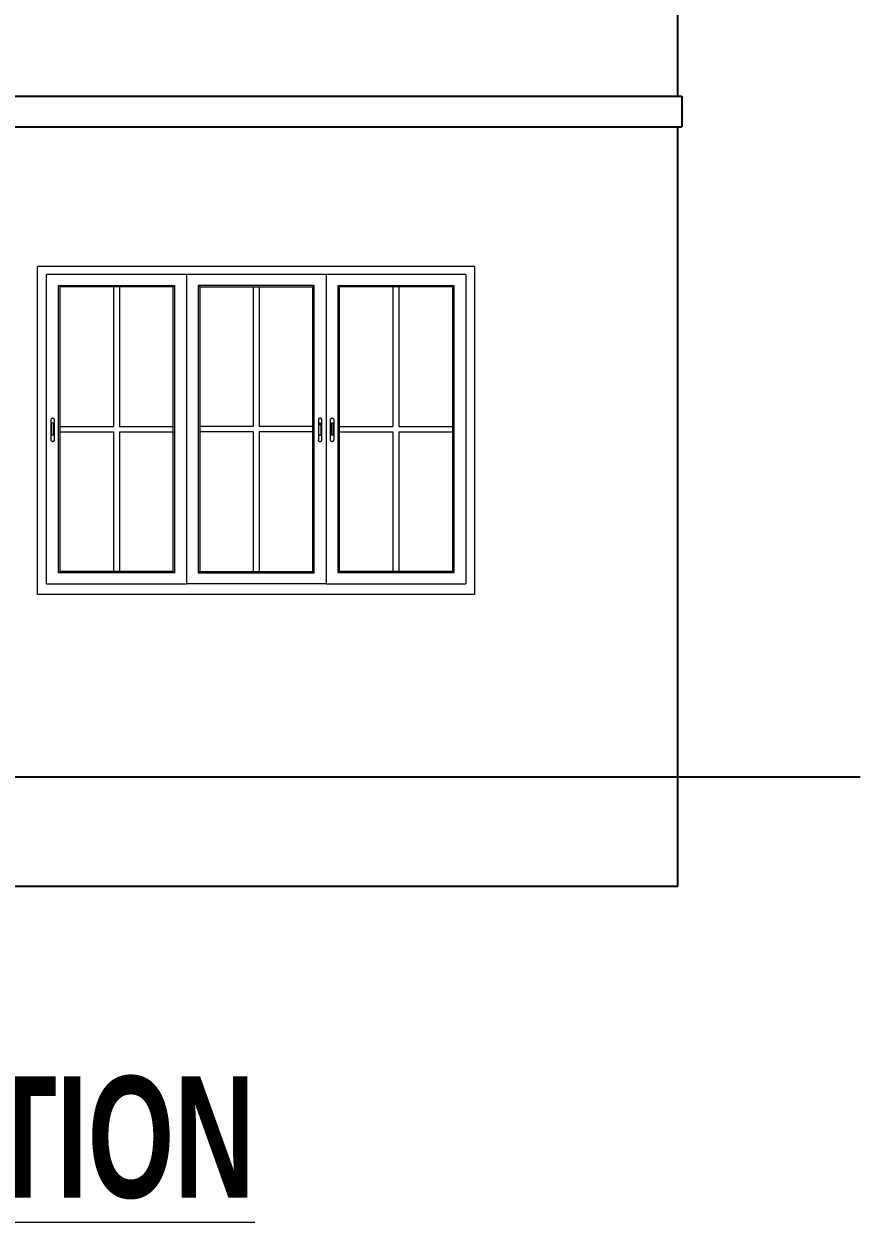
# Model space of a CAD drawing. Header units: inches. Extents: x -5142662 to -4941318, y -3361958 to -3160563.
# Drawn here: x -4999202.3 to -4999064.7, y -3261211.2 to -3261014 of the extents above; entities that cross this region are included whole.
import ezdxf

# ---------------------------------------------------------------- set-up
doc = ezdxf.new("R2010")
doc.units = ezdxf.units.IN
doc.header["$LTSCALE"] = 2
doc.header["$MEASUREMENT"] = 0
doc.layers.get('0').update_dxf_attribs({"linetype": 'CONTINUOUS'})
doc.layers.add('Text-100.w', color=254, linetype='CONTINUOUS', lineweight=9)
doc.layers.add('window', color=4, linetype='CONTINUOUS', lineweight=13)
doc.styles.add('Arial', font='arial.ttf', dxfattribs={"width": 0.8, "height": 12})

msp = doc.modelspace()

# ---------------------------------------------------------------- linework, layer by layer
at = {"ltscale": 0.5}
for p, q in [((-4999094.7, -3261025.91), (-4999094.7, -3260918.91)), ((-4999283.44, -3261025.91), (-4999094.03, -3261025.91)), ((-4999094.03, -3261025.91), (-4999094.03, -3261030.91)), ((-4999283.44, -3261030.91), (-4999094.03, -3261030.91)), ((-4999094.7, -3261137.91), (-4999094.7, -3261030.91)), ((-4999438.72, -3261137.91), (-4999094.7, -3261137.91)), ((-4999094.7, -3261137.91), (-4999064.7, -3261137.91)), ((-4999094.7, -3261155.91), (-4999094.7, -3261137.91)), ((-4999438.72, -3261155.91), (-4999094.7, -3261155.91))]:
    msp.add_line(p, q, dxfattribs=at)
at = {"layer": 'window'}
for p, q in [((-4999200.07, -3261107.91), (-4999200.07, -3261053.91)), ((-4999128.07, -3261053.91), (-4999200.07, -3261053.91)), ((-4999128.07, -3261107.91), (-4999128.07, -3261053.91)), ((-4999198.57, -3261106.14), (-4999198.57, -3261055.25)), ((-4999129.57, -3261055.25), (-4999198.57, -3261055.25)), ((-4999175.57, -3261055.25), (-4999175.57, -3261106.14)), ((-4999152.57, -3261055.25), (-4999152.57, -3261106.14)), ((-4999129.57, -3261055.25), (-4999129.57, -3261106.14)), ((-4999196.6, -3261104.34), (-4999196.6, -3261057.05)), ((-4999196.6, -3261057.05), (-4999177.53, -3261057.05)), ((-4999196.36, -3261057.27), (-4999196.6, -3261057.05)), ((-4999196.36, -3261104.11), (-4999196.36, -3261057.27)), ((-4999177.78, -3261057.27), (-4999196.36, -3261057.27)), ((-4999187.56, -3261057.27), (-4999187.56, -3261080.24)), ((-4999186.58, -3261057.27), (-4999186.58, -3261080.24)), ((-4999177.78, -3261057.27), (-4999177.53, -3261057.05)), ((-4999177.78, -3261057.27), (-4999177.78, -3261104.11)), ((-4999177.53, -3261057.05), (-4999177.53, -3261104.34)), ((-4999154.53, -3261057.05), (-4999173.6, -3261057.05)), ((-4999173.6, -3261057.05), (-4999173.6, -3261104.34)), ((-4999173.36, -3261057.27), (-4999173.6, -3261057.05)), ((-4999173.36, -3261057.27), (-4999173.36, -3261104.11)), ((-4999173.36, -3261057.27), (-4999154.78, -3261057.27)), ((-4999164.56, -3261057.27), (-4999164.56, -3261080.24)), ((-4999163.58, -3261057.27), (-4999163.58, -3261080.24)), ((-4999154.78, -3261057.27), (-4999154.53, -3261057.05)), ((-4999154.78, -3261104.11), (-4999154.78, -3261057.27)), ((-4999154.53, -3261104.34), (-4999154.53, -3261057.05)), ((-4999150.6, -3261104.34), (-4999150.6, -3261057.05)), ((-4999150.6, -3261057.05), (-4999131.53, -3261057.05)), ((-4999150.36, -3261057.27), (-4999150.6, -3261057.05)), ((-4999150.36, -3261104.11), (-4999150.36, -3261057.27)), ((-4999131.78, -3261057.27), (-4999150.36, -3261057.27)), ((-4999141.56, -3261057.27), (-4999141.56, -3261080.24)), ((-4999140.58, -3261057.27), (-4999140.58, -3261080.24)), ((-4999131.78, -3261057.27), (-4999131.53, -3261057.05)), ((-4999131.78, -3261057.27), (-4999131.78, -3261104.11)), ((-4999131.53, -3261057.05), (-4999131.53, -3261104.34)), ((-4999197.84, -3261079.09), (-4999197.83, -3261079.06)), ((-4999197.84, -3261079.12), (-4999197.83, -3261079.06)), ((-4999197.84, -3261079.12), (-4999197.84, -3261079.09)), ((-4999197.84, -3261082.52), (-4999197.84, -3261079.12)), ((-4999197.83, -3261079.06), (-4999197.81, -3261079.02)), ((-4999197.81, -3261079.02), (-4999197.79, -3261078.99)), ((-4999197.76, -3261078.97), (-4999197.79, -3261078.99)), ((-4999197.73, -3261078.95), (-4999197.76, -3261078.97)), ((-4999197.74, -3261079.8), (-4999197.75, -3261079.82)), ((-4999197.75, -3261079.82), (-4999197.75, -3261079.84)), ((-4999197.75, -3261079.84), (-4999197.75, -3261081.55)), ((-4999197.73, -3261079.78), (-4999197.74, -3261079.8)), ((-4999197.73, -3261078.95), (-4999197.69, -3261078.93)), ((-4999197.72, -3261079.76), (-4999197.73, -3261079.78)), ((-4999197.7, -3261079.74), (-4999197.72, -3261079.76)), ((-4999197.68, -3261079.72), (-4999197.7, -3261079.74)), ((-4999197.66, -3261078.91), (-4999197.69, -3261078.93)), ((-4999197.65, -3261079.71), (-4999197.68, -3261079.72)), ((-4999197.61, -3261078.91), (-4999197.66, -3261078.91)), ((-4999197.63, -3261079.7), (-4999197.65, -3261079.71)), ((-4999197.6, -3261079.7), (-4999197.63, -3261079.7)), ((-4999197.57, -3261078.9), (-4999197.61, -3261078.91)), ((-4999197.57, -3261079.69), (-4999197.6, -3261079.7)), ((-4999197.53, -3261078.91), (-4999197.57, -3261078.9)), ((-4999197.54, -3261079.7), (-4999197.57, -3261079.69)), ((-4999197.52, -3261079.7), (-4999197.54, -3261079.7)), ((-4999197.53, -3261078.91), (-4999197.49, -3261078.91)), ((-4999197.49, -3261079.71), (-4999197.52, -3261079.7)), ((-4999197.49, -3261078.91), (-4999197.45, -3261078.93)), ((-4999197.47, -3261079.72), (-4999197.49, -3261079.71)), ((-4999197.44, -3261079.74), (-4999197.47, -3261079.72)), ((-4999197.45, -3261078.93), (-4999197.41, -3261078.95)), ((-4999197.42, -3261079.76), (-4999197.44, -3261079.74)), ((-4999197.41, -3261079.78), (-4999197.42, -3261079.76)), ((-4999197.41, -3261078.95), (-4999197.38, -3261078.97)), ((-4999197.4, -3261079.8), (-4999197.41, -3261079.78)), ((-4999197.39, -3261079.82), (-4999197.4, -3261079.8)), ((-4999197.39, -3261079.84), (-4999197.39, -3261079.82)), ((-4999197.39, -3261081.55), (-4999197.39, -3261079.84)), ((-4999197.38, -3261078.97), (-4999197.35, -3261078.99)), ((-4999197.33, -3261079.02), (-4999197.35, -3261078.99)), ((-4999197.31, -3261079.06), (-4999197.33, -3261079.02)), ((-4999197.31, -3261079.09), (-4999197.31, -3261079.06)), ((-4999197.31, -3261079.09), (-4999197.3, -3261079.12)), ((-4999197.3, -3261079.12), (-4999197.3, -3261082.52)), ((-4999153.82, -3261079.06), (-4999153.83, -3261079.09)), ((-4999153.83, -3261079.09), (-4999153.83, -3261079.12)), ((-4999153.83, -3261079.12), (-4999153.83, -3261082.52)), ((-4999153.8, -3261079.02), (-4999153.82, -3261079.06)), ((-4999153.78, -3261078.99), (-4999153.8, -3261079.02)), ((-4999153.75, -3261078.97), (-4999153.78, -3261078.99)), ((-4999153.72, -3261078.95), (-4999153.75, -3261078.97)), ((-4999153.74, -3261079.8), (-4999153.72, -3261079.78)), ((-4999153.74, -3261079.82), (-4999153.74, -3261079.8)), ((-4999153.74, -3261079.84), (-4999153.74, -3261079.82)), ((-4999153.74, -3261080.09), (-4999153.74, -3261079.84)), ((-4999153.69, -3261078.93), (-4999153.72, -3261078.95)), ((-4999153.72, -3261079.78), (-4999153.71, -3261079.76)), ((-4999153.71, -3261079.76), (-4999153.69, -3261079.74)), ((-4999153.65, -3261078.91), (-4999153.69, -3261078.93)), ((-4999153.69, -3261079.74), (-4999153.67, -3261079.72)), ((-4999153.67, -3261079.72), (-4999153.65, -3261079.71)), ((-4999153.61, -3261078.91), (-4999153.65, -3261078.91)), ((-4999153.65, -3261079.71), (-4999153.62, -3261079.7)), ((-4999153.62, -3261079.7), (-4999153.59, -3261079.7)), ((-4999153.56, -3261078.9), (-4999153.61, -3261078.91)), ((-4999153.59, -3261079.7), (-4999153.56, -3261079.69)), ((-4999153.52, -3261078.91), (-4999153.56, -3261078.9)), ((-4999153.56, -3261079.69), (-4999153.53, -3261079.7)), ((-4999153.53, -3261079.7), (-4999153.51, -3261079.7)), ((-4999153.48, -3261078.91), (-4999153.52, -3261078.91)), ((-4999153.51, -3261079.7), (-4999153.48, -3261079.71)), ((-4999153.44, -3261078.93), (-4999153.48, -3261078.91)), ((-4999153.48, -3261079.71), (-4999153.46, -3261079.72)), ((-4999153.46, -3261079.72), (-4999153.43, -3261079.74)), ((-4999153.4, -3261078.95), (-4999153.44, -3261078.93)), ((-4999153.43, -3261079.74), (-4999153.42, -3261079.76)), ((-4999153.42, -3261079.76), (-4999153.4, -3261079.78)), ((-4999153.37, -3261078.97), (-4999153.4, -3261078.95)), ((-4999153.4, -3261079.78), (-4999153.39, -3261079.8)), ((-4999153.39, -3261079.8), (-4999153.38, -3261079.82)), ((-4999153.38, -3261079.82), (-4999153.38, -3261079.84)), ((-4999153.38, -3261081.55), (-4999153.38, -3261079.84)), ((-4999153.34, -3261078.99), (-4999153.37, -3261078.97)), ((-4999153.32, -3261079.02), (-4999153.34, -3261078.99)), ((-4999153.31, -3261079.06), (-4999153.32, -3261079.02)), ((-4999153.3, -3261079.09), (-4999153.31, -3261079.06)), ((-4999153.29, -3261079.12), (-4999153.31, -3261079.06)), ((-4999153.29, -3261079.12), (-4999153.3, -3261079.09)), ((-4999153.29, -3261082.52), (-4999153.29, -3261079.12)), ((-4999151.84, -3261079.09), (-4999151.83, -3261079.06)), ((-4999151.84, -3261079.12), (-4999151.83, -3261079.06)), ((-4999151.84, -3261079.12), (-4999151.84, -3261079.09)), ((-4999151.84, -3261082.52), (-4999151.84, -3261079.12)), ((-4999151.83, -3261079.06), (-4999151.81, -3261079.02)), ((-4999151.81, -3261079.02), (-4999151.79, -3261078.99)), ((-4999151.76, -3261078.97), (-4999151.79, -3261078.99)), ((-4999151.73, -3261078.95), (-4999151.76, -3261078.97)), ((-4999151.74, -3261079.8), (-4999151.75, -3261079.82)), ((-4999151.75, -3261079.82), (-4999151.75, -3261079.84)), ((-4999151.75, -3261079.84), (-4999151.75, -3261081.55)), ((-4999151.73, -3261079.78), (-4999151.74, -3261079.8)), ((-4999151.73, -3261078.95), (-4999151.69, -3261078.93)), ((-4999151.72, -3261079.76), (-4999151.73, -3261079.78)), ((-4999151.7, -3261079.74), (-4999151.72, -3261079.76)), ((-4999151.68, -3261079.72), (-4999151.7, -3261079.74)), ((-4999151.66, -3261078.91), (-4999151.69, -3261078.93)), ((-4999151.65, -3261079.71), (-4999151.68, -3261079.72)), ((-4999151.61, -3261078.91), (-4999151.66, -3261078.91)), ((-4999151.63, -3261079.7), (-4999151.65, -3261079.71)), ((-4999151.6, -3261079.7), (-4999151.63, -3261079.7)), ((-4999151.57, -3261078.9), (-4999151.61, -3261078.91)), ((-4999151.57, -3261079.69), (-4999151.6, -3261079.7)), ((-4999151.53, -3261078.91), (-4999151.57, -3261078.9)), ((-4999151.54, -3261079.7), (-4999151.57, -3261079.69)), ((-4999151.52, -3261079.7), (-4999151.54, -3261079.7)), ((-4999151.53, -3261078.91), (-4999151.49, -3261078.91)), ((-4999151.49, -3261079.71), (-4999151.52, -3261079.7)), ((-4999151.49, -3261078.91), (-4999151.45, -3261078.93)), ((-4999151.47, -3261079.72), (-4999151.49, -3261079.71)), ((-4999151.44, -3261079.74), (-4999151.47, -3261079.72)), ((-4999151.45, -3261078.93), (-4999151.41, -3261078.95)), ((-4999151.42, -3261079.76), (-4999151.44, -3261079.74)), ((-4999151.41, -3261079.78), (-4999151.42, -3261079.76)), ((-4999151.41, -3261078.95), (-4999151.38, -3261078.97)), ((-4999151.4, -3261079.8), (-4999151.41, -3261079.78)), ((-4999151.39, -3261079.82), (-4999151.4, -3261079.8)), ((-4999151.39, -3261079.84), (-4999151.39, -3261079.82)), ((-4999151.39, -3261081.55), (-4999151.39, -3261079.84)), ((-4999151.38, -3261078.97), (-4999151.35, -3261078.99)), ((-4999151.33, -3261079.02), (-4999151.35, -3261078.99)), ((-4999151.31, -3261079.06), (-4999151.33, -3261079.02)), ((-4999151.31, -3261079.09), (-4999151.31, -3261079.06)), ((-4999151.31, -3261079.09), (-4999151.3, -3261079.12)), ((-4999151.3, -3261079.12), (-4999151.3, -3261082.52)), ((-4999197.75, -3261081.57), (-4999197.75, -3261081.55)), ((-4999197.74, -3261081.6), (-4999197.75, -3261081.57)), ((-4999197.73, -3261081.62), (-4999197.74, -3261081.6)), ((-4999197.72, -3261081.64), (-4999197.73, -3261081.62)), ((-4999197.7, -3261081.65), (-4999197.72, -3261081.64)), ((-4999197.68, -3261081.67), (-4999197.7, -3261081.65)), ((-4999197.65, -3261081.68), (-4999197.68, -3261081.67)), ((-4999197.63, -3261081.69), (-4999197.65, -3261081.68)), ((-4999197.6, -3261081.7), (-4999197.63, -3261081.69)), ((-4999197.57, -3261081.7), (-4999197.6, -3261081.7)), ((-4999197.54, -3261081.7), (-4999197.57, -3261081.7)), ((-4999197.52, -3261081.69), (-4999197.54, -3261081.7)), ((-4999197.49, -3261081.68), (-4999197.52, -3261081.69)), ((-4999197.47, -3261081.67), (-4999197.49, -3261081.68)), ((-4999197.44, -3261081.65), (-4999197.47, -3261081.67)), ((-4999197.42, -3261081.64), (-4999197.44, -3261081.65)), ((-4999197.41, -3261081.62), (-4999197.42, -3261081.64)), ((-4999197.4, -3261081.6), (-4999197.41, -3261081.62)), ((-4999197.39, -3261081.57), (-4999197.4, -3261081.6)), ((-4999197.39, -3261081.55), (-4999197.39, -3261081.57)), ((-4999196.36, -3261080.24), (-4999187.56, -3261080.24)), ((-4999196.36, -3261081.14), (-4999187.56, -3261081.14)), ((-4999187.56, -3261081.14), (-4999187.56, -3261104.11)), ((-4999186.58, -3261080.24), (-4999177.78, -3261080.24)), ((-4999186.58, -3261081.14), (-4999177.78, -3261081.14)), ((-4999186.58, -3261081.14), (-4999186.58, -3261104.11)), ((-4999164.56, -3261080.24), (-4999173.36, -3261080.24)), ((-4999164.56, -3261081.14), (-4999173.36, -3261081.14)), ((-4999164.56, -3261081.14), (-4999164.56, -3261104.11)), ((-4999154.78, -3261080.24), (-4999163.58, -3261080.24)), ((-4999163.58, -3261081.14), (-4999163.58, -3261104.11)), ((-4999154.78, -3261081.14), (-4999163.58, -3261081.14)), ((-4999153.74, -3261080.05), (-4999153.72, -3261080.02)), ((-4999153.74, -3261080.07), (-4999153.74, -3261080.05)), ((-4999153.74, -3261080.09), (-4999153.74, -3261080.07)), ((-4999153.74, -3261081.55), (-4999153.74, -3261080.09)), ((-4999153.74, -3261081.55), (-4999153.74, -3261081.57)), ((-4999153.74, -3261081.57), (-4999153.74, -3261081.6)), ((-4999153.74, -3261081.6), (-4999153.72, -3261081.62)), ((-4999153.72, -3261080.02), (-4999153.71, -3261080)), ((-4999153.72, -3261081.62), (-4999153.71, -3261081.64)), ((-4999153.71, -3261080), (-4999153.69, -3261079.99)), ((-4999153.71, -3261081.64), (-4999153.69, -3261081.65)), ((-4999153.69, -3261079.99), (-4999153.67, -3261079.97)), ((-4999153.69, -3261081.65), (-4999153.67, -3261081.67)), ((-4999153.67, -3261079.97), (-4999153.65, -3261079.96)), ((-4999153.67, -3261081.67), (-4999153.65, -3261081.68)), ((-4999153.65, -3261079.96), (-4999153.62, -3261079.95)), ((-4999153.65, -3261081.68), (-4999153.62, -3261081.69)), ((-4999153.62, -3261079.95), (-4999153.59, -3261079.94)), ((-4999153.62, -3261081.69), (-4999153.59, -3261081.7)), ((-4999153.59, -3261079.94), (-4999153.56, -3261079.94)), ((-4999153.59, -3261081.7), (-4999153.56, -3261081.7)), ((-4999153.56, -3261079.94), (-4999153.53, -3261079.94)), ((-4999153.56, -3261081.7), (-4999153.53, -3261081.7)), ((-4999153.53, -3261079.94), (-4999153.51, -3261079.95)), ((-4999153.53, -3261081.7), (-4999153.51, -3261081.69)), ((-4999153.51, -3261079.95), (-4999153.48, -3261079.96)), ((-4999153.51, -3261081.69), (-4999153.48, -3261081.68)), ((-4999153.48, -3261079.96), (-4999153.46, -3261079.97)), ((-4999153.48, -3261081.68), (-4999153.46, -3261081.67)), ((-4999153.46, -3261079.97), (-4999153.43, -3261079.99)), ((-4999153.46, -3261081.67), (-4999153.43, -3261081.65)), ((-4999153.43, -3261079.99), (-4999153.42, -3261080)), ((-4999153.43, -3261081.65), (-4999153.42, -3261081.64)), ((-4999153.42, -3261080), (-4999153.4, -3261080.02)), ((-4999153.42, -3261081.64), (-4999153.4, -3261081.62)), ((-4999153.4, -3261080.02), (-4999153.39, -3261080.05)), ((-4999153.4, -3261081.62), (-4999153.39, -3261081.6)), ((-4999153.39, -3261080.05), (-4999153.38, -3261080.07)), ((-4999153.39, -3261081.6), (-4999153.38, -3261081.57)), ((-4999153.38, -3261080.07), (-4999153.38, -3261080.09)), ((-4999153.38, -3261081.57), (-4999153.38, -3261081.55)), ((-4999151.75, -3261081.57), (-4999151.75, -3261081.55)), ((-4999151.74, -3261081.6), (-4999151.75, -3261081.57)), ((-4999151.73, -3261081.62), (-4999151.74, -3261081.6)), ((-4999151.72, -3261081.64), (-4999151.73, -3261081.62)), ((-4999151.7, -3261081.65), (-4999151.72, -3261081.64)), ((-4999151.68, -3261081.67), (-4999151.7, -3261081.65)), ((-4999151.65, -3261081.68), (-4999151.68, -3261081.67)), ((-4999151.63, -3261081.69), (-4999151.65, -3261081.68)), ((-4999151.6, -3261081.7), (-4999151.63, -3261081.69)), ((-4999151.57, -3261081.7), (-4999151.6, -3261081.7)), ((-4999151.54, -3261081.7), (-4999151.57, -3261081.7)), ((-4999151.52, -3261081.69), (-4999151.54, -3261081.7)), ((-4999151.49, -3261081.68), (-4999151.52, -3261081.69)), ((-4999151.47, -3261081.67), (-4999151.49, -3261081.68)), ((-4999151.44, -3261081.65), (-4999151.47, -3261081.67)), ((-4999151.42, -3261081.64), (-4999151.44, -3261081.65)), ((-4999151.41, -3261081.62), (-4999151.42, -3261081.64)), ((-4999151.4, -3261081.6), (-4999151.41, -3261081.62)), ((-4999151.39, -3261081.57), (-4999151.4, -3261081.6)), ((-4999151.39, -3261081.55), (-4999151.39, -3261081.57)), ((-4999150.36, -3261080.24), (-4999141.56, -3261080.24)), ((-4999150.36, -3261081.14), (-4999141.56, -3261081.14)), ((-4999141.56, -3261081.14), (-4999141.56, -3261104.11)), ((-4999140.58, -3261080.24), (-4999131.78, -3261080.24)), ((-4999140.58, -3261081.14), (-4999131.78, -3261081.14)), ((-4999140.58, -3261081.14), (-4999140.58, -3261104.11)), ((-4999197.84, -3261082.55), (-4999197.84, -3261082.52)), ((-4999197.83, -3261082.58), (-4999197.84, -3261082.55)), ((-4999197.83, -3261082.58), (-4999197.81, -3261082.62)), ((-4999197.81, -3261082.62), (-4999197.79, -3261082.65)), ((-4999197.79, -3261082.65), (-4999197.76, -3261082.67)), ((-4999197.73, -3261082.69), (-4999197.76, -3261082.67)), ((-4999197.69, -3261082.71), (-4999197.73, -3261082.69)), ((-4999197.69, -3261082.71), (-4999197.66, -3261082.73)), ((-4999197.61, -3261082.73), (-4999197.66, -3261082.73)), ((-4999197.57, -3261082.74), (-4999197.61, -3261082.73)), ((-4999197.57, -3261082.74), (-4999197.53, -3261082.73)), ((-4999197.53, -3261082.73), (-4999197.49, -3261082.73)), ((-4999197.45, -3261082.71), (-4999197.49, -3261082.73)), ((-4999197.41, -3261082.69), (-4999197.45, -3261082.71)), ((-4999197.41, -3261082.69), (-4999197.38, -3261082.67)), ((-4999197.38, -3261082.67), (-4999197.35, -3261082.65)), ((-4999197.35, -3261082.65), (-4999197.33, -3261082.62)), ((-4999197.31, -3261082.58), (-4999197.33, -3261082.62)), ((-4999197.31, -3261082.55), (-4999197.3, -3261082.52)), ((-4999197.3, -3261082.52), (-4999197.31, -3261082.58)), ((-4999197.31, -3261082.55), (-4999197.31, -3261082.58)), ((-4999153.83, -3261082.55), (-4999153.83, -3261082.52)), ((-4999153.83, -3261082.52), (-4999153.82, -3261082.58)), ((-4999153.83, -3261082.55), (-4999153.82, -3261082.58)), ((-4999153.82, -3261082.58), (-4999153.8, -3261082.62)), ((-4999153.8, -3261082.62), (-4999153.78, -3261082.65)), ((-4999153.78, -3261082.65), (-4999153.75, -3261082.67)), ((-4999153.75, -3261082.67), (-4999153.72, -3261082.69)), ((-4999153.72, -3261082.69), (-4999153.69, -3261082.71)), ((-4999153.69, -3261082.71), (-4999153.65, -3261082.73)), ((-4999153.65, -3261082.73), (-4999153.61, -3261082.73)), ((-4999153.61, -3261082.73), (-4999153.56, -3261082.74)), ((-4999153.56, -3261082.74), (-4999153.52, -3261082.73)), ((-4999153.52, -3261082.73), (-4999153.48, -3261082.73)), ((-4999153.48, -3261082.73), (-4999153.44, -3261082.71)), ((-4999153.44, -3261082.71), (-4999153.4, -3261082.69)), ((-4999153.4, -3261082.69), (-4999153.37, -3261082.67)), ((-4999153.37, -3261082.67), (-4999153.34, -3261082.65)), ((-4999153.34, -3261082.65), (-4999153.32, -3261082.62)), ((-4999153.32, -3261082.62), (-4999153.31, -3261082.58)), ((-4999153.31, -3261082.58), (-4999153.3, -3261082.55)), ((-4999153.3, -3261082.55), (-4999153.29, -3261082.52)), ((-4999151.84, -3261082.55), (-4999151.84, -3261082.52)), ((-4999151.83, -3261082.58), (-4999151.84, -3261082.55)), ((-4999151.83, -3261082.58), (-4999151.81, -3261082.62)), ((-4999151.81, -3261082.62), (-4999151.79, -3261082.65)), ((-4999151.79, -3261082.65), (-4999151.76, -3261082.67)), ((-4999151.73, -3261082.69), (-4999151.76, -3261082.67)), ((-4999151.69, -3261082.71), (-4999151.73, -3261082.69)), ((-4999151.69, -3261082.71), (-4999151.66, -3261082.73)), ((-4999151.61, -3261082.73), (-4999151.66, -3261082.73)), ((-4999151.57, -3261082.74), (-4999151.61, -3261082.73)), ((-4999151.57, -3261082.74), (-4999151.53, -3261082.73)), ((-4999151.53, -3261082.73), (-4999151.49, -3261082.73)), ((-4999151.45, -3261082.71), (-4999151.49, -3261082.73)), ((-4999151.41, -3261082.69), (-4999151.45, -3261082.71)), ((-4999151.41, -3261082.69), (-4999151.38, -3261082.67)), ((-4999151.38, -3261082.67), (-4999151.35, -3261082.65)), ((-4999151.35, -3261082.65), (-4999151.33, -3261082.62)), ((-4999151.31, -3261082.58), (-4999151.33, -3261082.62)), ((-4999151.31, -3261082.55), (-4999151.3, -3261082.52)), ((-4999151.3, -3261082.52), (-4999151.31, -3261082.58)), ((-4999151.31, -3261082.55), (-4999151.31, -3261082.58)), ((-4999196.6, -3261104.34), (-4999196.36, -3261104.11)), ((-4999177.53, -3261104.34), (-4999196.6, -3261104.34)), ((-4999177.78, -3261104.11), (-4999196.36, -3261104.11)), ((-4999177.78, -3261104.11), (-4999177.53, -3261104.34)), ((-4999173.36, -3261104.11), (-4999173.6, -3261104.34)), ((-4999173.6, -3261104.34), (-4999154.53, -3261104.34)), ((-4999173.36, -3261104.11), (-4999154.78, -3261104.11)), ((-4999154.53, -3261104.34), (-4999154.78, -3261104.11)), ((-4999150.6, -3261104.34), (-4999150.36, -3261104.11)), ((-4999131.53, -3261104.34), (-4999150.6, -3261104.34)), ((-4999131.78, -3261104.11), (-4999150.36, -3261104.11)), ((-4999131.78, -3261104.11), (-4999131.53, -3261104.34)), ((-4999198.57, -3261106.14), (-4999175.57, -3261106.14)), ((-4999152.57, -3261106.14), (-4999175.57, -3261106.14)), ((-4999152.57, -3261106.14), (-4999129.57, -3261106.14)), ((-4999128.07, -3261107.91), (-4999200.07, -3261107.91))]:
    msp.add_line(p, q, dxfattribs=at)

# ---------------------------------------------------------------- texts
at = {"layer": 'Text-100.w', "insert": (-4999253.92, -3261187.22), "char_height": 20, "width": 569.1024, "attachment_point": 2, "style": 'Arial'}
msp.add_mtext('\\A1;{\\fArial Narrow|b1|i0|c0|p34;\\L SOUTH ELEVATION}', dxfattribs=at)

doc.saveas('drawing.dxf')
